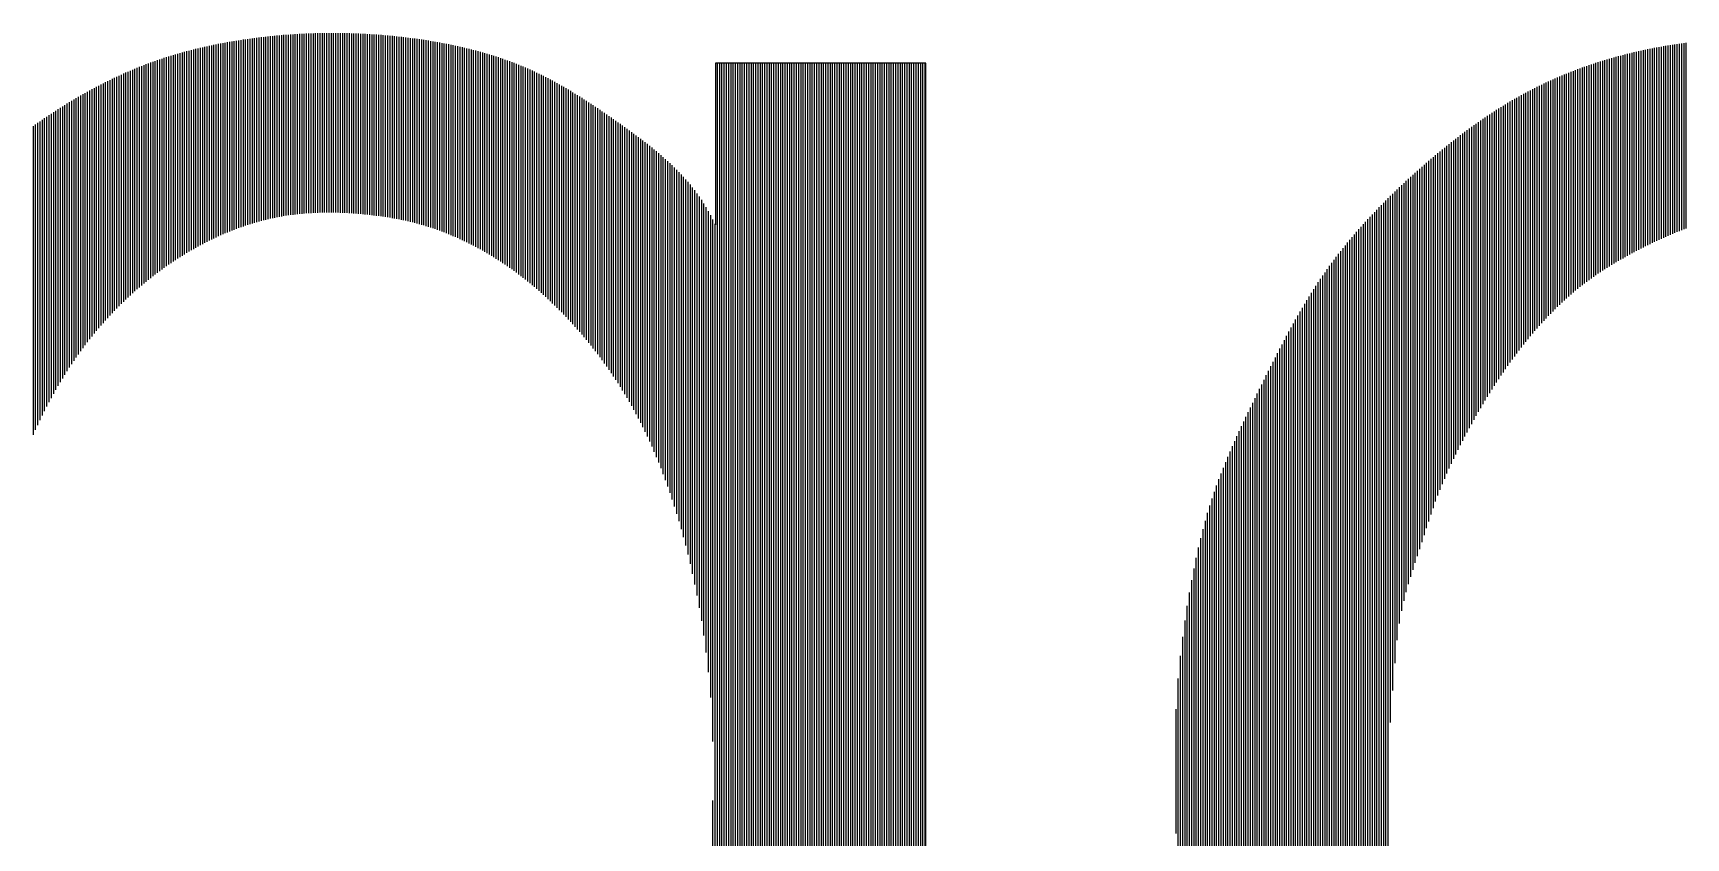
# Model space of a CAD drawing. Extents: x -2502 to 14741, y -2417 to 9756.
# Drawn here: x 14424.6 to 14523.5, y -1646.8 to -1598.7 of the extents above; entities that cross this region are included whole.
import ezdxf
from ezdxf.enums import TextEntityAlignment as Align

# ---------------------------------------------------------------- set-up
doc = ezdxf.new("R2010")
doc.units = 0
doc.header["$LTSCALE"] = 60
doc.header["$MEASUREMENT"] = 0
doc.layers.add('RLA-FORMATO', color=7, linetype='CONTINUOUS')
doc.layers.add('RLA-LOGO', color=7, linetype='CONTINUOUS')
doc.styles.add('ROMAND', font='romand', dxfattribs={"height": 31.5})
doc.styles.add('ROMANS', font='ROMANS.shx', dxfattribs={"height": 16.87})

# ---------------------------------------------------------------- blocks, each defined once
blk = doc.blocks.new('viñeta-rl')
at = {"layer": 'RLA-LOGO', "color": 8, "true_color": 0x707070}
for p, q in [((-98.226, 270.146), (-98.226, 266.511)), ((-98.181, 270.15), (-98.181, 266.521)), ((-98.136, 270.155), (-98.136, 266.53)), ((-98.091, 270.159), (-98.091, 266.539)), ((-98.046, 270.163), (-98.046, 266.548)), ((-98.001, 270.167), (-98.001, 266.556)), ((-97.956, 270.171), (-97.956, 266.564)), ((-97.911, 270.174), (-97.911, 266.571)), ((-97.866, 270.177), (-97.866, 266.578)), ((-97.821, 270.181), (-97.821, 266.584)), ((-97.776, 270.184), (-97.776, 266.59)), ((-97.731, 270.187), (-97.731, 266.595)), ((-97.686, 270.189), (-97.686, 266.601)), ((-97.641, 270.192), (-97.641, 266.605)), ((-97.596, 270.194), (-97.596, 266.61)), ((-97.551, 270.196), (-97.551, 266.614)), ((-97.506, 270.198), (-97.506, 266.617)), ((-97.461, 270.2), (-97.461, 266.62)), ((-97.416, 270.202), (-97.416, 266.623)), ((-97.371, 270.203), (-97.371, 266.626)), ((-97.326, 270.205), (-97.326, 266.628)), ((-97.281, 270.206), (-97.281, 266.63)), ((-97.236, 270.207), (-97.236, 266.631)), ((-97.191, 270.208), (-97.191, 266.632)), ((-97.146, 270.208), (-97.146, 266.633)), ((-97.101, 270.209), (-97.101, 266.633)), ((-97.056, 270.209), (-97.056, 266.634)), ((-97.011, 270.209), (-97.011, 266.633)), ((-96.966, 270.209), (-96.966, 266.633)), ((-96.921, 270.209), (-96.921, 266.632)), ((-96.876, 270.209), (-96.876, 266.631)), ((-96.831, 270.208), (-96.831, 266.629)), ((-96.786, 270.208), (-96.786, 266.628)), ((-96.741, 270.207), (-96.741, 266.626)), ((-96.696, 270.206), (-96.696, 266.624)), ((-96.651, 270.205), (-96.651, 266.621)), ((-96.606, 270.203), (-96.606, 266.618)), ((-96.561, 270.202), (-96.561, 266.615)), ((-96.516, 270.2), (-96.516, 266.612)), ((-96.471, 270.198), (-96.471, 266.608)), ((-96.426, 270.196), (-96.426, 266.604)), ((-96.381, 270.194), (-96.381, 266.6)), ((-96.336, 270.192), (-96.336, 266.596)), ((-96.291, 270.189), (-96.291, 266.591)), ((-96.246, 270.187), (-96.246, 266.586)), ((-96.201, 270.184), (-96.201, 266.581)), ((-96.156, 270.181), (-96.156, 266.576)), ((-96.111, 270.178), (-96.111, 266.57)), ((-96.066, 270.174), (-96.066, 266.564)), ((-96.021, 270.171), (-96.021, 266.558)), ((-95.976, 270.167), (-95.976, 266.552)), ((-95.931, 270.163), (-95.931, 266.545)), ((-95.886, 270.159), (-95.886, 266.538)), ((-95.841, 270.155), (-95.841, 266.531)), ((-95.796, 270.151), (-95.796, 266.523)), ((-95.751, 270.146), (-95.751, 266.516)), ((-95.706, 270.142), (-95.706, 266.507)), ((-99.981, 269.822), (-99.981, 265.772)), ((-99.936, 269.834), (-99.936, 265.799)), ((-99.891, 269.846), (-99.891, 265.827)), ((-99.846, 269.858), (-99.846, 265.854)), ((-99.801, 269.87), (-99.801, 265.88)), ((-99.756, 269.881), (-99.756, 265.906)), ((-99.711, 269.893), (-99.711, 265.931)), ((-99.666, 269.903), (-99.666, 265.956)), ((-99.621, 269.914), (-99.621, 265.981)), ((-99.576, 269.925), (-99.576, 266.005)), ((-99.531, 269.935), (-99.531, 266.028)), ((-99.486, 269.945), (-99.486, 266.051)), ((-99.441, 269.955), (-99.441, 266.074)), ((-99.396, 269.964), (-99.396, 266.096)), ((-99.351, 269.974), (-99.351, 266.117)), ((-99.306, 269.983), (-99.306, 266.138)), ((-99.261, 269.992), (-99.261, 266.159)), ((-99.216, 270.001), (-99.216, 266.179)), ((-99.171, 270.009), (-99.171, 266.199)), ((-99.126, 270.018), (-99.126, 266.219)), ((-99.081, 270.026), (-99.081, 266.237)), ((-99.036, 270.034), (-99.036, 266.256)), ((-98.991, 270.042), (-98.991, 266.274)), ((-98.946, 270.049), (-98.946, 266.291)), ((-98.901, 270.056), (-98.901, 266.308)), ((-98.856, 270.064), (-98.856, 266.325)), ((-98.811, 270.071), (-98.811, 266.341)), ((-98.766, 270.078), (-98.766, 266.357)), ((-98.721, 270.084), (-98.721, 266.372)), ((-98.676, 270.091), (-98.676, 266.387)), ((-98.631, 270.097), (-98.631, 266.401)), ((-98.586, 270.103), (-98.586, 266.415)), ((-98.541, 270.109), (-98.541, 266.429)), ((-98.496, 270.115), (-98.496, 266.442)), ((-98.451, 270.12), (-98.451, 266.455)), ((-98.406, 270.126), (-98.406, 266.467)), ((-98.361, 270.131), (-98.361, 266.478)), ((-98.316, 270.136), (-98.316, 266.49)), ((-98.271, 270.141), (-98.271, 266.5)), ((-95.661, 270.137), (-95.661, 266.499)), ((-95.616, 270.132), (-95.616, 266.49)), ((-95.571, 270.127), (-95.571, 266.481)), ((-95.526, 270.121), (-95.526, 266.471)), ((-95.481, 270.116), (-95.481, 266.461)), ((-95.436, 270.11), (-95.436, 266.45)), ((-95.391, 270.104), (-95.391, 266.439)), ((-95.346, 270.098), (-95.346, 266.428)), ((-95.301, 270.092), (-95.301, 266.416)), ((-95.256, 270.086), (-95.256, 266.403)), ((-95.211, 270.079), (-95.211, 266.391)), ((-95.166, 270.072), (-95.166, 266.378)), ((-95.121, 270.065), (-95.121, 266.364)), ((-95.076, 270.058), (-95.076, 266.35)), ((-95.031, 270.051), (-95.031, 266.335)), ((-94.986, 270.043), (-94.986, 266.32)), ((-94.941, 270.036), (-94.941, 266.305)), ((-94.896, 270.028), (-94.896, 266.289)), ((-94.851, 270.02), (-94.851, 266.273)), ((-94.806, 270.011), (-94.806, 266.256)), ((-94.761, 270.003), (-94.761, 266.239)), ((-94.716, 269.994), (-94.716, 266.221)), ((-94.671, 269.985), (-94.671, 266.203)), ((-94.626, 269.976), (-94.626, 266.184)), ((-94.581, 269.967), (-94.581, 266.165)), ((-94.536, 269.957), (-94.536, 266.146)), ((-94.491, 269.947), (-94.491, 266.126)), ((-94.446, 269.937), (-94.446, 266.105)), ((-94.401, 269.927), (-94.401, 266.085)), ((-94.356, 269.916), (-94.356, 266.063)), ((-94.311, 269.905), (-94.311, 266.041)), ((-94.266, 269.894), (-94.266, 266.019)), ((-94.221, 269.883), (-94.221, 265.996)), ((-94.176, 269.871), (-94.176, 265.973)), ((-94.131, 269.86), (-94.131, 265.949)), ((-94.086, 269.847), (-94.086, 265.925)), ((-94.041, 269.835), (-94.041, 265.9)), ((-93.996, 269.822), (-93.996, 265.875)), ((-71.087, 269.816), (-71.087, 265.82)), ((-71.042, 269.826), (-71.042, 265.844)), ((-70.997, 269.837), (-70.997, 265.868)), ((-70.952, 269.847), (-70.952, 265.891)), ((-70.907, 269.857), (-70.907, 265.914)), ((-70.862, 269.867), (-70.862, 265.937)), ((-70.817, 269.876), (-70.817, 265.96)), ((-70.772, 269.886), (-70.772, 265.983)), ((-70.727, 269.895), (-70.727, 266.005)), ((-70.682, 269.904), (-70.682, 266.027)), ((-70.637, 269.913), (-70.637, 266.048)), ((-70.592, 269.921), (-70.592, 266.069)), ((-70.547, 269.929), (-70.547, 266.09)), ((-70.502, 269.938), (-70.502, 266.111)), ((-70.457, 269.946), (-70.457, 266.131)), ((-70.412, 269.953), (-70.412, 266.151)), ((-70.367, 269.961), (-70.367, 266.171)), ((-70.322, 269.968), (-70.322, 266.19)), ((-70.277, 269.975), (-70.277, 266.209)), ((-70.232, 269.982), (-70.232, 266.228)), ((-70.187, 269.989), (-70.187, 266.246)), ((-70.142, 269.996), (-70.142, 266.264)), ((-70.097, 270.002), (-70.097, 266.282)), ((-70.052, 270.008), (-70.052, 266.299)), ((-70.007, 270.014), (-70.007, 266.316)), ((-100.926, 269.497), (-100.926, 265.063)), ((-100.881, 269.516), (-100.881, 265.103)), ((-100.836, 269.534), (-100.836, 265.142)), ((-100.791, 269.552), (-100.791, 265.18)), ((-100.746, 269.569), (-100.746, 265.218)), ((-100.701, 269.587), (-100.701, 265.255)), ((-100.656, 269.603), (-100.656, 265.292)), ((-100.611, 269.62), (-100.611, 265.328)), ((-100.566, 269.636), (-100.566, 265.363)), ((-100.521, 269.652), (-100.521, 265.398)), ((-100.476, 269.668), (-100.476, 265.432)), ((-100.431, 269.683), (-100.431, 265.465)), ((-100.386, 269.698), (-100.386, 265.498)), ((-100.341, 269.713), (-100.341, 265.531)), ((-100.296, 269.728), (-100.296, 265.563)), ((-100.251, 269.742), (-100.251, 265.594)), ((-100.206, 269.756), (-100.206, 265.625)), ((-100.161, 269.77), (-100.161, 265.655)), ((-100.116, 269.783), (-100.116, 265.685)), ((-100.071, 269.796), (-100.071, 265.715)), ((-100.026, 269.809), (-100.026, 265.743)), ((-93.951, 269.809), (-93.951, 265.85)), ((-93.906, 269.796), (-93.906, 265.823)), ((-93.861, 269.783), (-93.861, 265.797)), ((-93.816, 269.769), (-93.816, 265.769)), ((-93.771, 269.755), (-93.771, 265.742)), ((-93.726, 269.74), (-93.726, 265.713)), ((-93.681, 269.726), (-93.681, 265.685)), ((-93.636, 269.711), (-93.636, 265.655)), ((-93.591, 269.695), (-93.591, 265.625)), ((-93.546, 269.679), (-93.546, 265.595)), ((-93.501, 269.663), (-93.501, 265.564)), ((-93.456, 269.647), (-93.456, 265.533)), ((-93.411, 269.63), (-93.411, 265.501)), ((-93.366, 269.613), (-93.366, 265.468)), ((-93.321, 269.596), (-93.321, 265.435)), ((-93.276, 269.578), (-93.276, 265.401)), ((-93.231, 269.559), (-93.231, 265.367)), ((-93.186, 269.541), (-93.186, 265.332)), ((-93.141, 269.522), (-93.141, 265.296)), ((-93.096, 269.502), (-93.096, 265.26)), ((-93.051, 269.482), (-93.051, 265.224)), ((-85.154, 269.608), (-89.348, 269.608)), ((-89.348, 269.608), (-89.348, 266.385)), ((-89.316, 269.608), (-89.316, 244.897)), ((-89.271, 269.608), (-89.271, 232.77)), ((-89.226, 269.608), (-89.226, 232.807)), ((-89.181, 269.608), (-89.181, 232.844)), ((-89.136, 269.608), (-89.136, 232.881)), ((-89.091, 269.608), (-89.091, 232.918)), ((-89.046, 269.608), (-89.046, 232.956)), ((-89.001, 269.608), (-89.001, 232.994)), ((-88.956, 269.608), (-88.956, 233.032)), ((-88.911, 269.608), (-88.911, 233.07)), ((-88.866, 269.608), (-88.866, 233.108)), ((-88.821, 269.608), (-88.821, 233.147)), ((-88.776, 269.608), (-88.776, 233.185)), ((-88.731, 269.608), (-88.731, 233.224)), ((-88.686, 269.608), (-88.686, 233.264)), ((-88.641, 269.608), (-88.641, 233.303)), ((-88.596, 269.608), (-88.596, 233.343)), ((-88.551, 269.608), (-88.551, 233.383)), ((-88.506, 269.608), (-88.506, 233.423)), ((-88.461, 269.608), (-88.461, 233.464)), ((-88.416, 269.608), (-88.416, 233.505)), ((-88.371, 269.608), (-88.371, 233.546)), ((-88.326, 269.608), (-88.326, 233.588)), ((-88.281, 269.608), (-88.281, 233.63)), ((-88.236, 269.608), (-88.236, 233.673)), ((-88.191, 269.608), (-88.191, 233.716)), ((-88.146, 269.608), (-88.146, 233.76)), ((-88.101, 269.608), (-88.101, 233.805)), ((-88.056, 269.608), (-88.056, 233.85)), ((-88.011, 269.608), (-88.011, 233.895)), ((-87.966, 269.608), (-87.966, 233.942)), ((-87.921, 269.608), (-87.921, 233.989)), ((-87.876, 269.608), (-87.876, 234.036)), ((-87.831, 269.608), (-87.831, 234.085)), ((-87.786, 269.608), (-87.786, 234.135)), ((-87.741, 269.608), (-87.741, 234.185)), ((-87.696, 269.608), (-87.696, 234.237)), ((-87.651, 269.608), (-87.651, 234.289)), ((-87.606, 269.608), (-87.606, 234.343)), ((-87.561, 269.608), (-87.561, 234.398)), ((-87.516, 269.608), (-87.516, 234.455)), ((-87.471, 269.608), (-87.471, 234.512)), ((-87.426, 269.608), (-87.426, 234.571)), ((-87.381, 269.608), (-87.381, 234.631)), ((-87.336, 269.608), (-87.336, 234.693)), ((-87.291, 269.608), (-87.291, 234.756)), ((-87.246, 269.608), (-87.246, 234.82)), ((-87.201, 269.608), (-87.201, 234.885)), ((-87.156, 269.608), (-87.156, 234.952)), ((-87.111, 269.608), (-87.111, 235.02)), ((-87.066, 269.608), (-87.066, 235.089)), ((-87.021, 269.608), (-87.021, 235.16)), ((-86.976, 269.608), (-86.976, 235.232)), ((-86.931, 269.608), (-86.931, 235.305)), ((-86.886, 269.608), (-86.886, 235.379)), ((-86.841, 269.608), (-86.841, 235.455)), ((-86.796, 269.608), (-86.796, 235.531)), ((-86.751, 269.608), (-86.751, 235.609)), ((-86.706, 269.608), (-86.706, 235.687)), ((-86.661, 269.608), (-86.661, 235.767)), ((-86.616, 269.608), (-86.616, 235.847)), ((-86.571, 269.608), (-86.571, 235.929)), ((-86.526, 269.608), (-86.526, 236.011)), ((-86.481, 269.608), (-86.481, 236.094)), ((-86.436, 269.608), (-86.436, 236.179)), ((-86.391, 269.608), (-86.391, 236.265)), ((-86.346, 269.608), (-86.346, 236.352)), ((-86.301, 269.608), (-86.301, 236.441)), ((-86.256, 269.608), (-86.256, 236.531)), ((-86.211, 269.608), (-86.211, 236.623)), ((-86.166, 269.608), (-86.166, 236.717)), ((-86.121, 269.608), (-86.121, 236.814)), ((-86.076, 269.608), (-86.076, 236.912)), ((-86.031, 269.608), (-86.031, 237.013)), ((-85.986, 269.608), (-85.986, 237.117)), ((-85.941, 269.608), (-85.941, 237.224)), ((-85.896, 269.608), (-85.896, 237.334)), ((-85.851, 269.608), (-85.851, 237.448)), ((-85.806, 269.608), (-85.806, 237.567)), ((-85.761, 269.608), (-85.761, 237.69)), ((-85.716, 269.608), (-85.716, 237.82)), ((-85.671, 269.608), (-85.671, 237.956)), ((-85.626, 269.608), (-85.626, 238.099)), ((-85.581, 269.608), (-85.581, 238.251)), ((-85.536, 269.608), (-85.536, 238.414)), ((-85.491, 269.608), (-85.491, 238.588)), ((-85.446, 269.608), (-85.446, 238.778)), ((-85.401, 269.608), (-85.401, 238.987)), ((-85.356, 269.608), (-85.356, 239.221)), ((-85.311, 269.608), (-85.311, 239.492)), ((-85.266, 269.608), (-85.266, 239.814)), ((-85.221, 269.608), (-85.221, 240.188)), ((-85.176, 269.608), (-85.176, 240.587)), ((-85.154, 240.771), (-85.154, 269.608)), ((-72.167, 269.487), (-72.167, 265.113)), ((-72.122, 269.504), (-72.122, 265.149)), ((-72.077, 269.52), (-72.077, 265.185)), ((-72.032, 269.536), (-72.032, 265.22)), ((-71.987, 269.552), (-71.987, 265.254)), ((-71.942, 269.568), (-71.942, 265.288)), ((-71.897, 269.583), (-71.897, 265.32)), ((-71.852, 269.598), (-71.852, 265.352)), ((-71.807, 269.613), (-71.807, 265.384)), ((-71.762, 269.627), (-71.762, 265.415)), ((-71.717, 269.641), (-71.717, 265.445)), ((-71.672, 269.655), (-71.672, 265.475)), ((-71.627, 269.669), (-71.627, 265.504)), ((-71.582, 269.683), (-71.582, 265.532)), ((-71.537, 269.696), (-71.537, 265.56)), ((-71.492, 269.709), (-71.492, 265.588)), ((-71.447, 269.722), (-71.447, 265.615)), ((-71.402, 269.734), (-71.402, 265.642)), ((-71.357, 269.747), (-71.357, 265.669)), ((-71.312, 269.759), (-71.312, 265.695)), ((-71.267, 269.771), (-71.267, 265.72)), ((-71.222, 269.782), (-71.222, 265.746)), ((-71.177, 269.794), (-71.177, 265.771)), ((-71.132, 269.805), (-71.132, 265.795)), ((-101.646, 269.161), (-101.646, 264.327)), ((-101.601, 269.184), (-101.601, 264.379)), ((-101.556, 269.207), (-101.556, 264.431)), ((-101.511, 269.23), (-101.511, 264.481)), ((-101.466, 269.252), (-101.466, 264.531)), ((-101.421, 269.274), (-101.421, 264.579)), ((-101.376, 269.296), (-101.376, 264.627)), ((-101.331, 269.318), (-101.331, 264.674)), ((-101.286, 269.339), (-101.286, 264.721)), ((-101.241, 269.36), (-101.241, 264.766)), ((-101.196, 269.38), (-101.196, 264.811)), ((-101.151, 269.401), (-101.151, 264.855)), ((-101.106, 269.421), (-101.106, 264.898)), ((-101.061, 269.44), (-101.061, 264.94)), ((-101.016, 269.46), (-101.016, 264.982)), ((-100.971, 269.479), (-100.971, 265.023)), ((-93.006, 269.462), (-93.006, 265.186)), ((-92.961, 269.441), (-92.961, 265.149)), ((-92.916, 269.42), (-92.916, 265.11)), ((-92.871, 269.399), (-92.871, 265.071)), ((-92.826, 269.377), (-92.826, 265.031)), ((-92.781, 269.354), (-92.781, 264.991)), ((-92.736, 269.331), (-92.736, 264.95)), ((-92.691, 269.308), (-92.691, 264.908)), ((-92.646, 269.285), (-92.646, 264.866)), ((-92.601, 269.261), (-92.601, 264.823)), ((-92.556, 269.236), (-92.556, 264.779)), ((-92.511, 269.211), (-92.511, 264.735)), ((-92.466, 269.186), (-92.466, 264.69)), ((-92.421, 269.161), (-92.421, 264.644)), ((-72.932, 269.159), (-72.932, 264.376)), ((-72.887, 269.181), (-72.887, 264.426)), ((-72.842, 269.202), (-72.842, 264.475)), ((-72.797, 269.224), (-72.797, 264.523)), ((-72.752, 269.244), (-72.752, 264.571)), ((-72.707, 269.265), (-72.707, 264.617)), ((-72.662, 269.285), (-72.662, 264.663)), ((-72.617, 269.305), (-72.617, 264.708)), ((-72.572, 269.325), (-72.572, 264.752)), ((-72.527, 269.344), (-72.527, 264.795)), ((-72.482, 269.363), (-72.482, 264.838)), ((-72.437, 269.381), (-72.437, 264.879)), ((-72.392, 269.4), (-72.392, 264.92)), ((-72.347, 269.418), (-72.347, 264.96)), ((-72.302, 269.436), (-72.302, 265)), ((-72.257, 269.453), (-72.257, 265.038)), ((-72.212, 269.47), (-72.212, 265.076)), ((-102.231, 268.83), (-102.231, 263.542)), ((-102.186, 268.857), (-102.186, 263.61)), ((-102.141, 268.884), (-102.141, 263.677)), ((-102.096, 268.911), (-102.096, 263.742)), ((-102.051, 268.937), (-102.051, 263.806)), ((-102.006, 268.963), (-102.006, 263.869)), ((-101.961, 268.989), (-101.961, 263.93)), ((-101.916, 269.015), (-101.916, 263.99)), ((-101.871, 269.04), (-101.871, 264.049)), ((-101.826, 269.065), (-101.826, 264.107)), ((-101.781, 269.089), (-101.781, 264.163)), ((-101.736, 269.113), (-101.736, 264.219)), ((-101.691, 269.137), (-101.691, 264.273)), ((-92.376, 269.135), (-92.376, 264.598)), ((-92.331, 269.109), (-92.331, 264.551)), ((-92.286, 269.082), (-92.286, 264.503)), ((-92.241, 269.055), (-92.241, 264.455)), ((-92.196, 269.028), (-92.196, 264.406)), ((-92.151, 269.001), (-92.151, 264.356)), ((-92.106, 268.973), (-92.106, 264.305)), ((-92.061, 268.945), (-92.061, 264.253)), ((-92.016, 268.916), (-92.016, 264.201)), ((-91.971, 268.887), (-91.971, 264.148)), ((-91.926, 268.858), (-91.926, 264.094)), ((-91.881, 268.829), (-91.881, 264.039)), ((-73.517, 268.843), (-73.517, 263.641)), ((-73.472, 268.869), (-73.472, 263.703)), ((-73.427, 268.896), (-73.427, 263.765)), ((-73.382, 268.921), (-73.382, 263.825)), ((-73.337, 268.947), (-73.337, 263.884)), ((-73.292, 268.972), (-73.292, 263.943)), ((-73.247, 268.996), (-73.247, 264)), ((-73.202, 269.021), (-73.202, 264.056)), ((-73.157, 269.045), (-73.157, 264.112)), ((-73.112, 269.068), (-73.112, 264.166)), ((-73.067, 269.092), (-73.067, 264.22)), ((-73.022, 269.114), (-73.022, 264.273)), ((-72.977, 269.137), (-72.977, 264.325)), ((-102.726, 268.511), (-102.726, 262.676)), ((-102.681, 268.542), (-102.681, 262.765)), ((-102.636, 268.572), (-102.636, 262.851)), ((-102.591, 268.602), (-102.591, 262.935)), ((-102.546, 268.631), (-102.546, 263.017)), ((-102.501, 268.661), (-102.501, 263.098)), ((-102.456, 268.69), (-102.456, 263.176)), ((-102.411, 268.718), (-102.411, 263.253)), ((-102.366, 268.747), (-102.366, 263.327)), ((-102.321, 268.775), (-102.321, 263.401)), ((-102.276, 268.803), (-102.276, 263.472)), ((-91.836, 268.8), (-91.836, 263.983)), ((-91.791, 268.77), (-91.791, 263.926)), ((-91.746, 268.74), (-91.746, 263.868)), ((-91.701, 268.71), (-91.701, 263.809)), ((-91.656, 268.679), (-91.656, 263.75)), ((-91.611, 268.649), (-91.611, 263.689)), ((-91.566, 268.618), (-91.566, 263.627)), ((-91.521, 268.587), (-91.521, 263.564)), ((-91.476, 268.556), (-91.476, 263.5)), ((-91.431, 268.525), (-91.431, 263.434)), ((-74.057, 268.497), (-74.057, 262.812)), ((-74.012, 268.528), (-74.012, 262.887)), ((-73.967, 268.559), (-73.967, 262.961)), ((-73.922, 268.589), (-73.922, 263.034)), ((-73.877, 268.618), (-73.877, 263.106)), ((-73.832, 268.648), (-73.832, 263.177)), ((-73.787, 268.677), (-73.787, 263.246)), ((-73.742, 268.705), (-73.742, 263.315)), ((-73.697, 268.733), (-73.697, 263.382)), ((-73.652, 268.761), (-73.652, 263.448)), ((-73.607, 268.789), (-73.607, 263.514)), ((-73.562, 268.816), (-73.562, 263.578)), ((-102.951, 268.355), (-102.951, 262.2)), ((-102.906, 268.386), (-102.906, 262.3)), ((-102.861, 268.418), (-102.861, 262.398)), ((-102.816, 268.449), (-102.816, 262.493)), ((-102.771, 268.48), (-102.771, 262.586)), ((-91.386, 268.494), (-91.386, 263.367)), ((-91.341, 268.462), (-91.341, 263.299)), ((-91.296, 268.43), (-91.296, 263.23)), ((-91.251, 268.399), (-91.251, 263.159)), ((-91.206, 268.367), (-91.206, 263.087)), ((-91.161, 268.335), (-91.161, 263.013)), ((-91.116, 268.303), (-91.116, 262.937)), ((-91.071, 268.27), (-91.071, 262.86)), ((-91.026, 268.237), (-91.026, 262.781)), ((-90.981, 268.204), (-90.981, 262.699)), ((-90.936, 268.171), (-90.936, 262.616)), ((-74.507, 268.172), (-74.507, 261.994)), ((-74.462, 268.206), (-74.462, 262.081)), ((-74.417, 268.239), (-74.417, 262.167)), ((-74.372, 268.273), (-74.372, 262.252)), ((-74.327, 268.306), (-74.327, 262.336)), ((-74.282, 268.339), (-74.282, 262.418)), ((-74.237, 268.371), (-74.237, 262.5)), ((-74.192, 268.403), (-74.192, 262.58)), ((-74.147, 268.435), (-74.147, 262.658)), ((-74.102, 268.466), (-74.102, 262.736)), ((-90.891, 268.138), (-90.891, 262.531)), ((-90.846, 268.104), (-90.846, 262.444)), ((-90.801, 268.069), (-90.801, 262.354)), ((-90.756, 268.035), (-90.756, 262.262)), ((-90.711, 268), (-90.711, 262.167)), ((-90.666, 267.964), (-90.666, 262.07)), ((-90.621, 267.928), (-90.621, 261.969)), ((-90.576, 267.891), (-90.576, 261.866)), ((-90.531, 267.854), (-90.531, 261.76)), ((-74.912, 267.85), (-74.912, 261.109)), ((-74.867, 267.887), (-74.867, 261.221)), ((-74.822, 267.924), (-74.822, 261.328)), ((-74.777, 267.96), (-74.777, 261.431)), ((-74.732, 267.996), (-74.732, 261.53)), ((-74.687, 268.032), (-74.687, 261.627)), ((-74.642, 268.067), (-74.642, 261.722)), ((-74.597, 268.102), (-74.597, 261.814)), ((-74.552, 268.137), (-74.552, 261.905)), ((-90.486, 267.816), (-90.486, 261.65)), ((-90.441, 267.778), (-90.441, 261.537)), ((-90.396, 267.739), (-90.396, 261.421)), ((-90.351, 267.699), (-90.351, 261.3)), ((-90.306, 267.658), (-90.306, 261.176)), ((-90.261, 267.617), (-90.261, 261.047)), ((-90.216, 267.574), (-90.216, 260.913)), ((-90.171, 267.531), (-90.171, 260.774)), ((-75.272, 267.544), (-75.272, 260.062)), ((-75.227, 267.584), (-75.227, 260.201)), ((-75.182, 267.623), (-75.182, 260.34)), ((-75.137, 267.661), (-75.137, 260.478)), ((-75.092, 267.7), (-75.092, 260.613)), ((-75.047, 267.738), (-75.047, 260.744)), ((-75.002, 267.776), (-75.002, 260.871)), ((-74.957, 267.813), (-74.957, 260.992)), ((-90.126, 267.486), (-90.126, 260.63)), ((-90.081, 267.44), (-90.081, 260.481)), ((-90.036, 267.393), (-90.036, 260.325)), ((-89.991, 267.344), (-89.991, 260.163)), ((-89.946, 267.294), (-89.946, 259.994)), ((-89.901, 267.243), (-89.901, 259.816)), ((-89.856, 267.189), (-89.856, 259.63)), ((-75.677, 267.178), (-75.677, 258.695)), ((-75.632, 267.22), (-75.632, 258.896)), ((-75.587, 267.262), (-75.587, 259.069)), ((-75.542, 267.303), (-75.542, 259.226)), ((-75.497, 267.344), (-75.497, 259.373)), ((-75.452, 267.385), (-75.452, 259.514)), ((-75.407, 267.425), (-75.407, 259.652)), ((-75.362, 267.465), (-75.362, 259.788)), ((-75.317, 267.505), (-75.317, 259.924)), ((-89.811, 267.133), (-89.811, 259.433)), ((-89.766, 267.076), (-89.766, 259.223)), ((-89.721, 267.015), (-89.721, 259)), ((-89.676, 266.952), (-89.676, 258.758)), ((-89.631, 266.886), (-89.631, 258.494)), ((-75.992, 266.874), (-75.992, 244.388)), ((-75.947, 266.918), (-75.947, 244.343)), ((-75.902, 266.963), (-75.902, 256.467)), ((-75.857, 267.006), (-75.857, 257.105)), ((-75.812, 267.05), (-75.812, 257.655)), ((-75.767, 267.093), (-75.767, 258.113)), ((-75.722, 267.136), (-75.722, 258.445)), ((-89.586, 266.815), (-89.586, 258.201)), ((-89.541, 266.741), (-89.541, 257.868)), ((-89.496, 266.663), (-89.496, 257.473)), ((-89.451, 266.581), (-89.451, 256.965)), ((-76.307, 266.548), (-76.307, 244.71)), ((-76.262, 266.596), (-76.262, 244.663)), ((-76.217, 266.643), (-76.217, 244.617)), ((-76.172, 266.69), (-76.172, 244.571)), ((-76.127, 266.737), (-76.127, 244.525)), ((-76.082, 266.783), (-76.082, 244.479)), ((-76.037, 266.829), (-76.037, 244.434)), ((-89.406, 266.496), (-89.406, 256.088)), ((-89.361, 266.409), (-89.361, 244.837)), ((-76.622, 266.195), (-76.622, 245.049)), ((-76.577, 266.248), (-76.577, 245)), ((-76.532, 266.299), (-76.532, 244.95)), ((-76.487, 266.35), (-76.487, 244.901)), ((-76.442, 266.4), (-76.442, 244.853)), ((-76.397, 266.45), (-76.397, 244.805)), ((-76.352, 266.499), (-76.352, 244.757)), ((-76.892, 265.866), (-76.892, 245.36)), ((-76.847, 265.923), (-76.847, 245.307)), ((-76.802, 265.979), (-76.802, 245.254)), ((-76.757, 266.034), (-76.757, 245.202)), ((-76.712, 266.089), (-76.712, 245.151)), ((-76.667, 266.142), (-76.667, 245.1)), ((-77.117, 265.568), (-77.117, 245.64)), ((-77.072, 265.63), (-77.072, 245.582)), ((-77.027, 265.69), (-77.027, 245.526)), ((-76.982, 265.75), (-76.982, 245.47)), ((-76.937, 265.809), (-76.937, 245.415)), ((-77.342, 265.242), (-77.342, 245.944)), ((-77.297, 265.31), (-77.297, 245.881)), ((-77.252, 265.376), (-77.252, 245.819)), ((-77.207, 265.441), (-77.207, 245.758)), ((-77.162, 265.505), (-77.162, 245.698)), ((-77.567, 264.887), (-77.567, 246.28)), ((-77.522, 264.961), (-77.522, 246.21)), ((-77.477, 265.033), (-77.477, 246.142)), ((-77.432, 265.104), (-77.432, 246.075)), ((-77.387, 265.174), (-77.387, 246.009)), ((-77.747, 264.582), (-77.747, 246.571)), ((-77.702, 264.66), (-77.702, 246.497)), ((-77.657, 264.737), (-77.657, 246.423)), ((-77.612, 264.812), (-77.612, 246.351)), ((-77.927, 264.259), (-77.927, 246.882)), ((-77.882, 264.341), (-77.882, 246.803)), ((-77.837, 264.422), (-77.837, 246.725)), ((-77.792, 264.503), (-77.792, 246.647)), ((-78.107, 263.92), (-78.107, 247.211)), ((-78.062, 264.006), (-78.062, 247.127)), ((-78.017, 264.091), (-78.017, 247.045)), ((-77.972, 264.175), (-77.972, 246.963)), ((-78.287, 263.568), (-78.287, 247.553)), ((-78.242, 263.657), (-78.242, 247.467)), ((-78.197, 263.745), (-78.197, 247.381)), ((-78.152, 263.833), (-78.152, 247.295)), ((-78.422, 263.298), (-78.422, 247.816)), ((-78.377, 263.389), (-78.377, 247.728)), ((-78.332, 263.478), (-78.332, 247.641)), ((-78.602, 262.934), (-78.602, 248.17)), ((-78.557, 263.026), (-78.557, 248.081)), ((-78.512, 263.117), (-78.512, 247.993)), ((-78.467, 263.208), (-78.467, 247.905)), ((-78.737, 262.657), (-78.737, 248.438)), ((-78.692, 262.75), (-78.692, 248.348)), ((-78.647, 262.842), (-78.647, 248.259)), ((-78.917, 262.276), (-78.917, 248.803)), ((-78.872, 262.373), (-78.872, 248.71)), ((-78.827, 262.469), (-78.827, 248.619)), ((-78.782, 262.563), (-78.782, 248.528)), ((-79.052, 261.976), (-79.052, 249.088)), ((-79.007, 262.078), (-79.007, 248.992)), ((-78.962, 262.178), (-78.962, 248.897)), ((-79.187, 261.659), (-79.187, 249.39)), ((-79.142, 261.767), (-79.142, 249.287)), ((-79.097, 261.873), (-79.097, 249.187)), ((-79.322, 261.316), (-79.322, 249.716)), ((-79.277, 261.434), (-79.277, 249.604)), ((-79.232, 261.548), (-79.232, 249.495)), ((-79.457, 260.934), (-79.457, 250.079)), ((-79.412, 261.067), (-79.412, 249.953)), ((-79.367, 261.194), (-79.367, 249.832)), ((-79.547, 260.645), (-79.547, 250.352)), ((-79.502, 260.794), (-79.502, 250.212)), ((-79.637, 260.322), (-79.637, 250.655)), ((-79.592, 260.488), (-79.592, 250.499)), ((-79.727, 259.956), (-79.727, 250.997)), ((-79.682, 260.145), (-79.682, 250.82)), ((-79.772, 259.754), (-79.772, 251.186)), ((-79.862, 259.307), (-79.862, 251.612)), ((-79.817, 259.538), (-79.817, 251.39)), ((-79.907, 259.06), (-79.907, 251.855)), ((-79.952, 258.793), (-79.952, 252.123)), ((-79.997, 258.501), (-79.997, 252.423)), ((-80.042, 258.175), (-80.042, 252.764)), ((-80.087, 257.8), (-80.087, 253.156)), ((-80.132, 257.348), (-80.132, 253.628)), ((-80.177, 256.734), (-80.177, 254.261)), ((-89.406, 254.917), (-89.406, 244.777))]:
    blk.add_line(p, q, dxfattribs=at)
at = {"layer": 'RLA-FORMATO', "color": 4, "style": 'ROMAND'}
for tag, p in [('DESAR', (-1255.783, 233.263)), ('PRELIM', (-1123.111, 233.263)), ('PROP', (-989.639, 233.263)), ('CONST', (-823.737, 233.263))]:
    blk.add_attdef(tag, p, '', height=16, dxfattribs=at)
at = {"layer": 'RLA-FORMATO', "color": 2, "style": 'ROMANS'}
for tag, p, height in [('REVNO1', (-1394.08, 180.648), 10), ('DETNO1', (-1358.401, 180.648), 10), ('FECHA1', (-880.483, 180.648), 10), ('REVNO2', (-1394.08, 155.648), 10), ('DETNO2', (-1358.401, 155.648), 10), ('FECHA2', (-880.483, 155.648), 10), ('REVNO3', (-1394.08, 130.649), 10), ('DETNO3', (-1358.401, 130.649), 10), ('FECHA3', (-880.483, 130.649), 10), ('REVNO4', (-1394.08, 105.649), 10), ('DETNO4', (-1358.401, 105.649), 10), ('FECHA4', (-880.483, 105.649), 10), ('REVNO5', (-1394.08, 80.649), 11.25), ('DETNO5', (-1358.401, 80.649), 10), ('FECHA5', (-880.483, 80.649), 10), ('REVNO6', (-1392.274, 55.649), 10), ('DETNO6', (-1356.594, 55.649), 10), ('FECHA6', (-878.676, 55.649), 10), ('INGENIERO', (-741.067, 33.399), 10), ('DIBUJANTE', (-571.615, 33.401), 10), ('REVNO7', (-1394.08, 30.65), 10), ('DETNO7', (-1358.401, 30.65), 10), ('FECHA7', (-880.483, 30.65), 10), ('REVNO8', (-1394.08, 8.603), 10), ('DETNO8', (-1358.401, 8.603), 10), ('FECHA8', (-880.483, 8.603), 10), ('PROYECTISTA', (-740.886, 4.812), 10), ('INGENIERO', (-568.569, 4.615), 10)]:
    blk.add_attdef(tag, p, '', height=height, dxfattribs=at)
for tag, p in [('PERSNO1', (-946.608, 180.648)), ('PERSNO2', (-946.608, 155.648)), ('PERSNO3', (-946.608, 130.649)), ('PERSNO4', (-946.608, 105.649)), ('PERSNO5', (-946.608, 80.649)), ('PERSNO6', (-946.608, 55.649)), ('PERSNO7', (-946.608, 30.65)), ('PERSNO8', (-946.608, 8.603))]:
    blk.add_attdef(tag, text='', height=10, dxfattribs=at).set_placement(p, align=Align.CENTER)
at = {"layer": 'RLA-FORMATO', "color": 5, "style": 'ROMAND'}
blk.add_attdef('PROYECTO', text='', height=16.9, dxfattribs=at).set_placement((-289.167, 165.033), align=Align.MIDDLE)
for tag, p in [('TITULO1', (-567.962, 108.18)), ('TITULO2', (-567.962, 74.225))]:
    blk.add_attdef(tag, p, '', height=20, dxfattribs=at)
at = {"layer": 'RLA-FORMATO', "color": 2, "style": 'ROMANS'}
for tag, p in [('NOMARCH', (-1424.041, 5.527)), ('FECHA', (-1406.947, 5.527))]:
    blk.add_attdef(tag, p, '', height=11.25, rotation=90, dxfattribs=at)
at = {"layer": 'RLA-FORMATO', "color": 5, "style": 'ROMAND', "width": 0.967839}
blk.add_attdef('NUMERO', text='', height=24, dxfattribs=at).set_placement((-290.268, 13.329), (-62.411, 13.329), align=Align.FIT)
at = {"layer": 'RLA-FORMATO', "color": 5, "style": 'ROMAND', "flags": 12}
blk.add_attdef('REVISION', text='', height=24, dxfattribs=at).set_placement((-24.501, 25.329), align=Align.MIDDLE)

msp = doc.modelspace()

# ---------------------------------------------------------------- block references
at = {"layer": 'RLA-FORMATO', "xscale": 3, "yscale": 3, "zscale": 3}
msp.add_blockref('viñeta-rl', (14733.475, -2409.345), dxfattribs=at)

doc.saveas('drawing.dxf')
